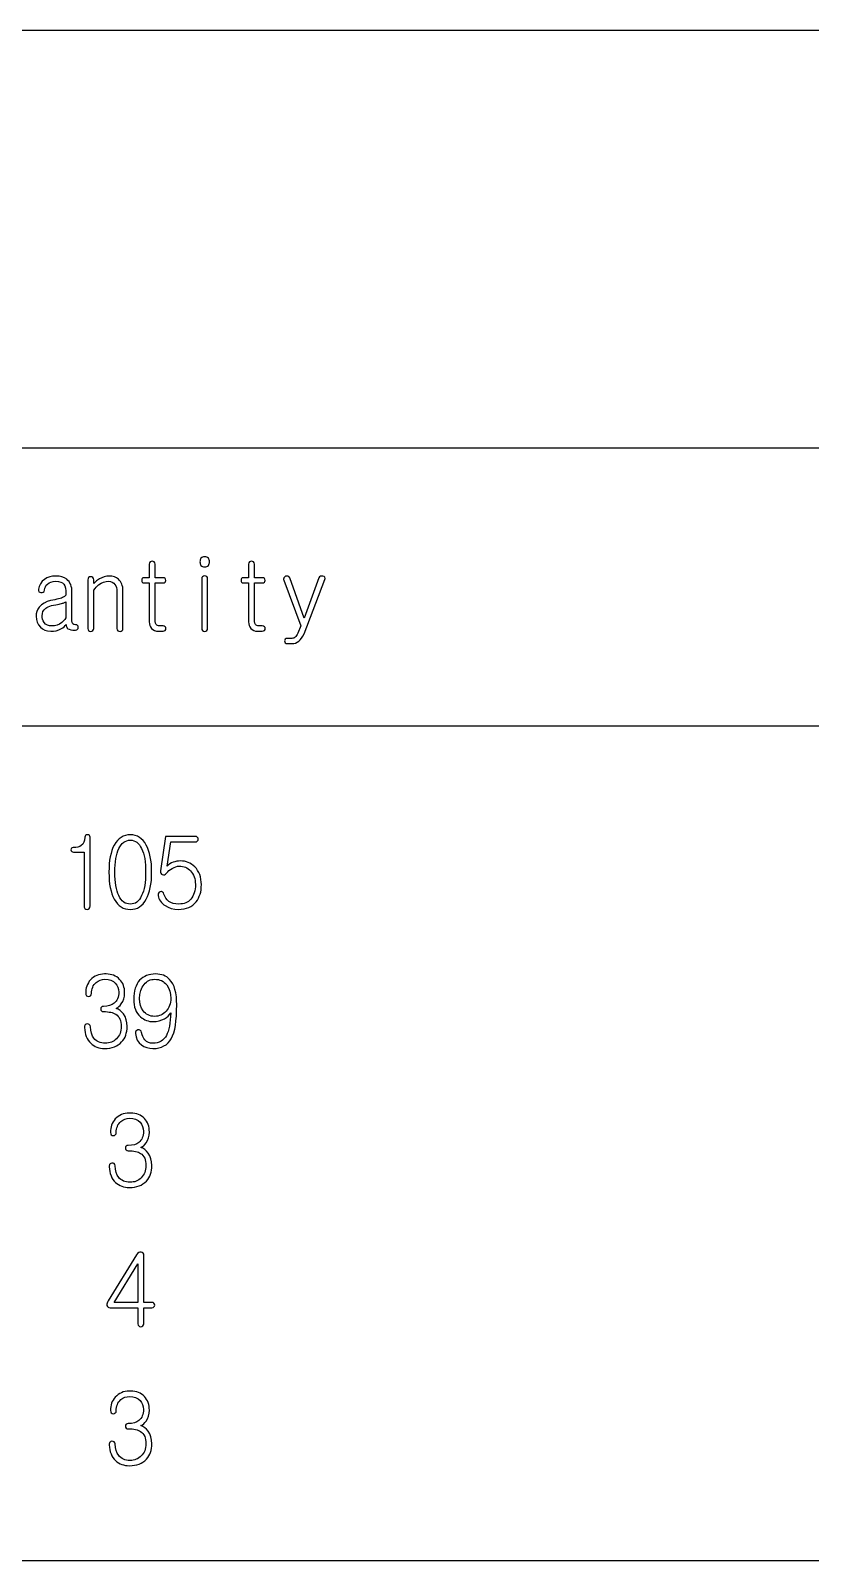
# Model space of a CAD drawing. Extents: x -5 to 108, y -42 to 54.
# Drawn here: x 79.46 to 93.7, y -41.91 to -13.97 of the extents above; entities that cross this region are included whole.
import ezdxf

# ---------------------------------------------------------------- set-up
doc = ezdxf.new("R2010")
doc.units = 0
doc.layers.add('DRILL_GDO', color=1, linetype='CONTINUOUS')

msp = doc.modelspace()

# ---------------------------------------------------------------- linework, layer by layer
at = {"layer": 'DRILL_GDO'}
for points in [[(0, -41.91), (107.95, -41.91), (107.95, -13.97), (0, -13.97), (0, -41.91)], [(0, -21.59), (107.95, -21.59)], [(81.62544, -23.71598), (81.62544, -23.96236), (81.52892, -23.96236), (81.51114, -23.9649), (81.49844, -23.97506), (81.49082, -23.9903), (81.48828, -24.01062), (81.49082, -24.03094), (81.49844, -24.04618), (81.51114, -24.05634), (81.52892, -24.05888), (81.62544, -24.05888), (81.62544, -24.77008), (81.62798, -24.8031), (81.6356, -24.83358), (81.6483, -24.86152), (81.66608, -24.88692), (81.69148, -24.90978), (81.71942, -24.92756), (81.75498, -24.93772), (81.79308, -24.94026), (81.8769, -24.94026), (81.89976, -24.93518), (81.91754, -24.92502), (81.9277, -24.90978), (81.93024, -24.892), (81.9277, -24.87422), (81.91754, -24.85898), (81.89976, -24.84628), (81.8769, -24.84374), (81.8134, -24.84374), (81.79308, -24.8412), (81.77784, -24.83612), (81.76514, -24.8285), (81.75244, -24.81834), (81.73974, -24.79294), (81.73466, -24.765), (81.73466, -24.05888), (81.87944, -24.05888), (81.89976, -24.05634), (81.915, -24.04618), (81.92516, -24.03094), (81.9277, -24.01062), (81.92516, -23.9903), (81.915, -23.97506), (81.89976, -23.9649), (81.87944, -23.96236), (81.73466, -23.96236), (81.73466, -23.71598), (81.72958, -23.69312), (81.71688, -23.67534), (81.6991, -23.66518), (81.68132, -23.66264), (81.65846, -23.66518), (81.64068, -23.67534), (81.63052, -23.69312), (81.62544, -23.71598)], [(82.63636, -23.57882), (82.61604, -23.58136), (82.59826, -23.58644), (82.58302, -23.59406), (82.57032, -23.60676), (82.5627, -23.622), (82.55508, -23.63724), (82.55254, -23.65502), (82.55, -23.6728), (82.55254, -23.69058), (82.55508, -23.70836), (82.5627, -23.7236), (82.57032, -23.7363), (82.58302, -23.749), (82.59826, -23.75662), (82.61604, -23.7617), (82.63636, -23.76424), (82.65668, -23.7617), (82.67446, -23.75662), (82.69224, -23.749), (82.70494, -23.7363), (82.7151, -23.72106), (82.72272, -23.70582), (82.72526, -23.69058), (82.7278, -23.6728), (82.72526, -23.65502), (82.72272, -23.63724), (82.7151, -23.622), (82.70494, -23.60676), (82.69224, -23.59406), (82.67446, -23.58644), (82.65668, -23.58136), (82.63636, -23.57882)], [(83.439, -23.71598), (83.439, -23.96236), (83.34248, -23.96236), (83.3247, -23.9649), (83.312, -23.97506), (83.30438, -23.9903), (83.30184, -24.01062), (83.30438, -24.03094), (83.312, -24.04618), (83.3247, -24.05634), (83.34248, -24.05888), (83.439, -24.05888), (83.439, -24.77008), (83.44154, -24.8031), (83.44916, -24.83358), (83.46186, -24.86152), (83.47964, -24.88692), (83.50504, -24.90978), (83.53298, -24.92756), (83.56854, -24.93772), (83.60664, -24.94026), (83.69046, -24.94026), (83.71332, -24.93518), (83.7311, -24.92502), (83.74126, -24.90978), (83.7438, -24.892), (83.74126, -24.87422), (83.7311, -24.85898), (83.71332, -24.84628), (83.69046, -24.84374), (83.62696, -24.84374), (83.60664, -24.8412), (83.5914, -24.83612), (83.5787, -24.8285), (83.566, -24.81834), (83.5533, -24.79294), (83.54822, -24.765), (83.54822, -24.05888), (83.693, -24.05888), (83.71332, -24.05634), (83.72856, -24.04618), (83.73872, -24.03094), (83.74126, -24.01062), (83.73872, -23.9903), (83.72856, -23.97506), (83.71332, -23.9649), (83.693, -23.96236), (83.54822, -23.96236), (83.54822, -23.71598), (83.54314, -23.69312), (83.53044, -23.67534), (83.51266, -23.66518), (83.49488, -23.66264), (83.47202, -23.66518), (83.45424, -23.67534), (83.44408, -23.69312), (83.439, -23.71598)], [(79.9211, -23.93188), (79.86014, -23.93696), (79.8068, -23.94712), (79.756, -23.96744), (79.71028, -23.99284), (79.66964, -24.0284), (79.63916, -24.07158), (79.6163, -24.11984), (79.60106, -24.17318), (79.60106, -24.19858), (79.60868, -24.2189), (79.62646, -24.22906), (79.64678, -24.23414), (79.6671, -24.2316), (79.68488, -24.22398), (79.70266, -24.21128), (79.71028, -24.19096), (79.71536, -24.1554), (79.72806, -24.12746), (79.7433, -24.09952), (79.76362, -24.0792), (79.7941, -24.05634), (79.82966, -24.0411), (79.87284, -24.03094), (79.91856, -24.0284), (79.96682, -24.03094), (80.00746, -24.0411), (80.04048, -24.05888), (80.06588, -24.08174), (80.08112, -24.11222), (80.09382, -24.1554), (80.10144, -24.20366), (80.10398, -24.26462), (80.10144, -24.27986), (80.09128, -24.2951), (80.07604, -24.3078), (80.05572, -24.3205), (80.03794, -24.32558), (80.02016, -24.3332), (79.9973, -24.34082), (79.96936, -24.34844), (79.93888, -24.35606), (79.90332, -24.36368), (79.86522, -24.3713), (79.82204, -24.38146), (79.75854, -24.39924), (79.70266, -24.42464), (79.6544, -24.45766), (79.6163, -24.50084), (79.5909, -24.53894), (79.57312, -24.57958), (79.56042, -24.62276), (79.55788, -24.66594), (79.56296, -24.72436), (79.5782, -24.77516), (79.60106, -24.82342), (79.63662, -24.86406), (79.67472, -24.89708), (79.72044, -24.92248), (79.7687, -24.93518), (79.82458, -24.94026), (79.87792, -24.93772), (79.92618, -24.9301), (79.9719, -24.91486), (80.01254, -24.89708), (80.04556, -24.87676), (80.07096, -24.85898), (80.09128, -24.83612), (80.10652, -24.8158), (80.10906, -24.84374), (80.11668, -24.8666), (80.12684, -24.88438), (80.13954, -24.89708), (80.1624, -24.9047), (80.19034, -24.91232), (80.22844, -24.9174), (80.2767, -24.9174), (80.29956, -24.91486), (80.3148, -24.9047), (80.32496, -24.88946), (80.3275, -24.86914), (80.32496, -24.84882), (80.3148, -24.83358), (80.29956, -24.82342), (80.27924, -24.82088), (80.24876, -24.8158), (80.22844, -24.8031), (80.21828, -24.78024), (80.2132, -24.74976), (80.2132, -24.2316), (80.21066, -24.19096), (80.20812, -24.1554), (80.2005, -24.11984), (80.19034, -24.08936), (80.1751, -24.06142), (80.15986, -24.03348), (80.13954, -24.01062), (80.11668, -23.9903), (80.07604, -23.9649), (80.03032, -23.94712), (79.97952, -23.93696), (79.9211, -23.93188)], [(80.50276, -24.00046), (80.50276, -24.88692), (80.50784, -24.91232), (80.518, -24.92756), (80.53578, -24.94026), (80.55864, -24.9428), (80.57642, -24.93772), (80.5942, -24.92756), (80.6069, -24.90978), (80.61198, -24.88692), (80.61198, -24.19096), (80.63484, -24.16048), (80.6577, -24.13508), (80.68056, -24.10968), (80.70088, -24.0919), (80.74406, -24.06396), (80.78724, -24.04364), (80.8355, -24.03348), (80.88376, -24.0284), (80.91932, -24.03094), (80.9498, -24.04364), (80.97774, -24.06142), (80.99806, -24.08428), (81.01584, -24.11222), (81.026, -24.1427), (81.03362, -24.17826), (81.03616, -24.2189), (81.03616, -24.892), (81.04124, -24.91486), (81.0514, -24.9301), (81.06918, -24.94026), (81.09204, -24.9428), (81.10982, -24.93772), (81.1276, -24.92756), (81.1403, -24.91232), (81.14538, -24.892), (81.14538, -24.20112), (81.14538, -24.1681), (81.1403, -24.13762), (81.13268, -24.10714), (81.12506, -24.0792), (81.11236, -24.0538), (81.09712, -24.03094), (81.07934, -24.01062), (81.06156, -23.9903), (81.026, -23.9649), (80.9879, -23.94712), (80.94472, -23.93696), (80.899, -23.93188), (80.85074, -23.93442), (80.80248, -23.94458), (80.75676, -23.96236), (80.71358, -23.98268), (80.66024, -24.02078), (80.61198, -24.06904), (80.61198, -24.00046), (80.6069, -23.9776), (80.5942, -23.95982), (80.57642, -23.94712), (80.55864, -23.94458), (80.53578, -23.94712), (80.518, -23.95982), (80.50784, -23.97506), (80.50276, -24.00046)], [(82.58302, -23.98014), (82.58302, -24.88438), (82.5881, -24.90978), (82.59826, -24.92756), (82.61604, -24.94026), (82.6389, -24.9428), (82.65668, -24.93772), (82.67446, -24.92756), (82.68716, -24.90724), (82.69224, -24.88438), (82.69224, -23.98014), (82.68716, -23.95982), (82.67446, -23.94204), (82.65668, -23.93188), (82.6389, -23.92934), (82.61604, -23.93188), (82.59826, -23.94458), (82.5881, -23.95982), (82.58302, -23.98014)], [(84.08416, -24.00554), (84.39658, -24.84374), (84.3407, -24.97328), (84.328, -24.99868), (84.31276, -25.019), (84.3026, -25.03678), (84.2899, -25.04694), (84.2772, -25.0571), (84.2645, -25.06472), (84.24672, -25.06726), (84.22894, -25.0698), (84.1502, -25.0698), (84.1248, -25.07234), (84.10956, -25.08504), (84.0994, -25.10028), (84.09686, -25.11806), (84.0994, -25.13584), (84.10956, -25.15108), (84.1248, -25.16124), (84.1502, -25.16632), (84.22894, -25.16632), (84.2645, -25.16378), (84.29752, -25.15616), (84.328, -25.14092), (84.35594, -25.12314), (84.38388, -25.09774), (84.40928, -25.06726), (84.43214, -25.02916), (84.455, -24.98852), (84.836, -23.99538), (84.83854, -23.97506), (84.83092, -23.95474), (84.81822, -23.94204), (84.7979, -23.93442), (84.77504, -23.93188), (84.75218, -23.93696), (84.7344, -23.94712), (84.7217, -23.96744), (84.45754, -24.69896), (84.19084, -23.96236), (84.17814, -23.94204), (84.15782, -23.93188), (84.1375, -23.93188), (84.11718, -23.93696), (84.09686, -23.94966), (84.08416, -23.9649), (84.08162, -23.97506), (84.07908, -23.98522), (84.07908, -23.99538), (84.08416, -24.00554)], [(80.10398, -24.66848), (80.0989, -24.69642), (80.0862, -24.72436), (80.0608, -24.7523), (80.02778, -24.78278), (79.98714, -24.80818), (79.94142, -24.8285), (79.89316, -24.8412), (79.84236, -24.84374), (79.80172, -24.83866), (79.76362, -24.8285), (79.7306, -24.80818), (79.7052, -24.7777), (79.68742, -24.74976), (79.67726, -24.72182), (79.66964, -24.69134), (79.6671, -24.65832), (79.67218, -24.61768), (79.68234, -24.57958), (79.7052, -24.5491), (79.73314, -24.52116), (79.75346, -24.50592), (79.77886, -24.49322), (79.8068, -24.48306), (79.83982, -24.4729), (79.87792, -24.46528), (79.91602, -24.45766), (79.9465, -24.45258), (79.97698, -24.44496), (79.99984, -24.43988), (80.02016, -24.4348), (80.03794, -24.42972), (80.05064, -24.42718), (80.07858, -24.41702), (80.10144, -24.40178), (80.10398, -24.40178), (80.10398, -24.66848)], [(0, -26.67), (107.95, -26.67)], [(80.2386, -28.97378), (80.43418, -28.97378), (80.43418, -29.95676), (80.43926, -29.98216), (80.44942, -30.00502), (80.4672, -30.01772), (80.49006, -30.0228), (80.50784, -30.01772), (80.52562, -30.00502), (80.53832, -29.9847), (80.5434, -29.95676), (80.5434, -28.702), (80.54086, -28.68422), (80.53324, -28.66898), (80.518, -28.66136), (80.49768, -28.65882), (80.47736, -28.66136), (80.46212, -28.67152), (80.4545, -28.68422), (80.44942, -28.702), (80.44434, -28.7528), (80.43164, -28.79344), (80.41132, -28.82646), (80.38338, -28.8544), (80.35544, -28.86964), (80.32242, -28.88234), (80.28178, -28.88996), (80.23352, -28.8925), (80.21574, -28.89504), (80.20304, -28.90266), (80.19796, -28.91536), (80.19542, -28.93314), (80.19796, -28.95092), (80.20812, -28.96362), (80.22082, -28.97124), (80.2386, -28.97378)], [(81.28, -28.65882), (81.23174, -28.66136), (81.18856, -28.67152), (81.14792, -28.68422), (81.10982, -28.70454), (81.07426, -28.73248), (81.04378, -28.76296), (81.0133, -28.80106), (80.98536, -28.84424), (80.9625, -28.8925), (80.94472, -28.9433), (80.92694, -28.99918), (80.91424, -29.0576), (80.90154, -29.12364), (80.89392, -29.18968), (80.89138, -29.26334), (80.88884, -29.33954), (80.89138, -29.41828), (80.89392, -29.4894), (80.90154, -29.55798), (80.91424, -29.62148), (80.92694, -29.68244), (80.94472, -29.73578), (80.9625, -29.78658), (80.98536, -29.83484), (81.0133, -29.87802), (81.04378, -29.91612), (81.07426, -29.9466), (81.10982, -29.97454), (81.14792, -29.99486), (81.18856, -30.00756), (81.23174, -30.01772), (81.28, -30.02026), (81.32572, -30.01772), (81.3689, -30.00756), (81.40954, -29.99486), (81.4451, -29.97454), (81.48066, -29.9466), (81.51368, -29.91612), (81.54162, -29.87802), (81.56956, -29.83484), (81.59242, -29.78658), (81.61274, -29.73578), (81.63052, -29.68244), (81.64322, -29.62148), (81.65592, -29.55798), (81.66354, -29.4894), (81.66608, -29.41828), (81.66862, -29.33954), (81.66608, -29.26334), (81.66354, -29.18968), (81.65592, -29.12364), (81.64322, -29.0576), (81.63052, -28.99918), (81.61274, -28.9433), (81.59242, -28.8925), (81.56956, -28.84424), (81.54162, -28.80106), (81.51368, -28.76296), (81.48066, -28.73248), (81.4451, -28.70454), (81.40954, -28.68422), (81.3689, -28.67152), (81.32572, -28.66136), (81.28, -28.65882)], [(81.28, -28.75534), (81.31048, -28.75788), (81.34096, -28.7655), (81.37144, -28.7782), (81.39684, -28.79344), (81.42224, -28.8163), (81.4451, -28.8417), (81.46796, -28.87472), (81.48574, -28.91028), (81.50352, -28.95092), (81.51876, -28.9941), (81.53146, -29.04236), (81.54162, -29.09316), (81.54924, -29.14904), (81.55432, -29.21), (81.5594, -29.2735), (81.5594, -29.33954), (81.5594, -29.40812), (81.55432, -29.47162), (81.54924, -29.53004), (81.54162, -29.58592), (81.53146, -29.63672), (81.51876, -29.68498), (81.50352, -29.7307), (81.48574, -29.7688), (81.46796, -29.8069), (81.4451, -29.83738), (81.42224, -29.86278), (81.39938, -29.88564), (81.37144, -29.90342), (81.3435, -29.91358), (81.31048, -29.9212), (81.28, -29.92374), (81.24444, -29.9212), (81.21396, -29.91358), (81.18602, -29.90342), (81.15808, -29.88564), (81.13268, -29.86278), (81.10982, -29.83738), (81.0895, -29.8069), (81.06918, -29.7688), (81.0514, -29.7307), (81.0387, -29.68498), (81.026, -29.63672), (81.01584, -29.58592), (81.00822, -29.53004), (81.00314, -29.47162), (80.99806, -29.40812), (80.99806, -29.33954), (80.99806, -29.2735), (81.00314, -29.21), (81.00822, -29.14904), (81.01584, -29.09316), (81.026, -29.04236), (81.0387, -28.9941), (81.0514, -28.95092), (81.06918, -28.91028), (81.0895, -28.87472), (81.10982, -28.8417), (81.13268, -28.8163), (81.15808, -28.79344), (81.18602, -28.7782), (81.21396, -28.7655), (81.24698, -28.75788), (81.28, -28.75534)], [(82.4611, -28.6893), (81.92516, -28.6893), (81.83372, -29.31668), (81.83118, -29.33954), (81.83626, -29.35986), (81.84642, -29.3751), (81.8642, -29.38526), (81.88452, -29.39034), (81.90484, -29.3878), (81.92516, -29.3751), (81.94294, -29.35732), (81.96326, -29.33446), (81.98612, -29.3116), (82.01406, -29.29128), (82.04454, -29.27096), (82.07756, -29.25318), (82.11058, -29.24048), (82.14106, -29.23286), (82.169, -29.23032), (82.20202, -29.23286), (82.22996, -29.2354), (82.26044, -29.24302), (82.28584, -29.25064), (82.31124, -29.26334), (82.33664, -29.27858), (82.3595, -29.29636), (82.37982, -29.31668), (82.40014, -29.33954), (82.41792, -29.36494), (82.43316, -29.39288), (82.44586, -29.42336), (82.45602, -29.45384), (82.46364, -29.4894), (82.46618, -29.52496), (82.46872, -29.56306), (82.46872, -29.60624), (82.46364, -29.64688), (82.45856, -29.68244), (82.4484, -29.718), (82.4357, -29.75102), (82.423, -29.77896), (82.40522, -29.8069), (82.38744, -29.8323), (82.36712, -29.85262), (82.34426, -29.87294), (82.31886, -29.88818), (82.29346, -29.90088), (82.26552, -29.91104), (82.2325, -29.91866), (82.20202, -29.9212), (82.16646, -29.92374), (82.11312, -29.9212), (82.06486, -29.91104), (82.02168, -29.8958), (81.98358, -29.87294), (81.9531, -29.84754), (81.9277, -29.81706), (81.90738, -29.7815), (81.89468, -29.74086), (81.88452, -29.718), (81.86674, -29.70276), (81.84642, -29.69514), (81.8261, -29.69768), (81.80578, -29.7053), (81.79308, -29.72308), (81.78546, -29.7434), (81.78546, -29.7688), (81.79308, -29.79674), (81.8007, -29.82214), (81.8134, -29.84754), (81.82864, -29.8704), (81.84642, -29.89326), (81.86674, -29.91358), (81.8896, -29.9339), (81.915, -29.95168), (81.96834, -29.98216), (82.02676, -30.00248), (82.09026, -30.01518), (82.15884, -30.02026), (82.20964, -30.01772), (82.26044, -30.01264), (82.30362, -29.99994), (82.3468, -29.9847), (82.3849, -29.96692), (82.42046, -29.94152), (82.45348, -29.91358), (82.48396, -29.8831), (82.50428, -29.85008), (82.5246, -29.81706), (82.53984, -29.7815), (82.55508, -29.7434), (82.56524, -29.70276), (82.57286, -29.66212), (82.5754, -29.6164), (82.57794, -29.56814), (82.5754, -29.51988), (82.57032, -29.47162), (82.56016, -29.4259), (82.54746, -29.38526), (82.53222, -29.34462), (82.50936, -29.30906), (82.4865, -29.2735), (82.45856, -29.24302), (82.43062, -29.21762), (82.40014, -29.19476), (82.36966, -29.17698), (82.33918, -29.16174), (82.30616, -29.14904), (82.2706, -29.14142), (82.23504, -29.13634), (82.19694, -29.1338), (82.16138, -29.13634), (82.12836, -29.14142), (82.09534, -29.14904), (82.06232, -29.1592), (82.03184, -29.1719), (82.0039, -29.18968), (81.97596, -29.20746), (81.95056, -29.23032), (82.0166, -28.78582), (82.4611, -28.78582), (82.4865, -28.78328), (82.50428, -28.77058), (82.51698, -28.75534), (82.51952, -28.73756), (82.51698, -28.71978), (82.50428, -28.70454), (82.4865, -28.69184), (82.4611, -28.6893)], [(80.8355, -31.19882), (80.8101, -31.19882), (80.772, -31.20136), (80.7339, -31.20644), (80.69834, -31.21406), (80.66532, -31.22676), (80.63484, -31.242), (80.6069, -31.25978), (80.57896, -31.28264), (80.55356, -31.30804), (80.5307, -31.33344), (80.51292, -31.36138), (80.49768, -31.38932), (80.48498, -31.4198), (80.47482, -31.45028), (80.46974, -31.4833), (80.46466, -31.51632), (80.46466, -31.55188), (80.46974, -31.57728), (80.4799, -31.5976), (80.49768, -31.60776), (80.518, -31.6103), (80.53832, -31.60776), (80.55356, -31.5976), (80.56626, -31.57982), (80.57134, -31.55696), (80.57134, -31.52648), (80.57642, -31.496), (80.5815, -31.46806), (80.59166, -31.44266), (80.60182, -31.41726), (80.61706, -31.3944), (80.63484, -31.37408), (80.65516, -31.35376), (80.69072, -31.32836), (80.72882, -31.31058), (80.76946, -31.30042), (80.81518, -31.29534), (80.8736, -31.30042), (80.9244, -31.31312), (80.97012, -31.33852), (81.00568, -31.369), (81.03362, -31.40456), (81.0514, -31.44266), (81.0641, -31.48584), (81.06664, -31.53156), (81.06664, -31.56458), (81.06156, -31.59506), (81.05648, -31.62554), (81.04632, -31.65094), (81.03616, -31.67634), (81.02092, -31.69666), (81.00314, -31.71698), (80.98536, -31.73476), (80.94726, -31.76016), (80.90154, -31.77794), (80.8482, -31.7881), (80.78978, -31.79064), (80.76692, -31.79318), (80.75168, -31.80334), (80.74152, -31.81858), (80.73898, -31.8389), (80.74152, -31.85922), (80.75168, -31.87446), (80.76692, -31.88462), (80.78978, -31.88716), (80.82534, -31.88716), (80.8609, -31.8897), (80.89392, -31.89478), (80.9244, -31.89986), (80.9498, -31.90494), (80.9752, -31.9151), (80.99806, -31.92526), (81.01584, -31.93542), (81.0387, -31.9532), (81.05902, -31.97352), (81.07426, -31.99638), (81.0895, -32.02432), (81.09966, -32.05226), (81.10728, -32.08528), (81.10982, -32.12084), (81.11236, -32.15894), (81.11236, -32.19196), (81.10728, -32.22498), (81.09966, -32.25546), (81.09204, -32.28594), (81.07934, -32.31134), (81.0641, -32.33674), (81.04632, -32.3596), (81.02854, -32.38246), (81.00568, -32.40024), (80.98536, -32.41802), (80.95996, -32.43326), (80.9371, -32.44342), (80.90916, -32.45358), (80.88122, -32.45866), (80.85328, -32.46374), (80.8228, -32.46374), (80.78724, -32.46374), (80.75676, -32.45866), (80.72882, -32.45104), (80.70088, -32.44088), (80.67548, -32.42818), (80.65262, -32.41294), (80.6323, -32.39516), (80.61452, -32.37484), (80.58658, -32.3342), (80.5688, -32.2834), (80.5561, -32.22752), (80.55102, -32.16402), (80.54594, -32.14116), (80.5307, -32.12338), (80.51292, -32.11576), (80.4926, -32.11322), (80.47228, -32.1183), (80.45704, -32.12846), (80.44942, -32.13862), (80.44434, -32.15132), (80.4418, -32.16402), (80.4418, -32.17926), (80.44688, -32.22498), (80.45196, -32.26562), (80.46212, -32.30626), (80.47482, -32.34436), (80.4926, -32.37992), (80.51038, -32.4104), (80.53324, -32.44088), (80.55864, -32.46628), (80.58404, -32.48914), (80.61198, -32.50692), (80.63992, -32.5247), (80.6704, -32.5374), (80.70342, -32.54756), (80.73644, -32.55518), (80.772, -32.55772), (80.80756, -32.56026), (80.85836, -32.55772), (80.90408, -32.55264), (80.94726, -32.54248), (80.9879, -32.52978), (81.026, -32.51454), (81.05902, -32.49422), (81.09204, -32.46882), (81.11998, -32.44088), (81.14538, -32.41294), (81.1657, -32.38246), (81.18348, -32.35198), (81.19618, -32.31642), (81.20634, -32.28086), (81.2165, -32.24276), (81.21904, -32.20212), (81.22158, -32.15894), (81.2165, -32.0929), (81.2038, -32.03448), (81.18348, -31.9786), (81.15554, -31.93034), (81.12506, -31.89478), (81.09458, -31.86684), (81.05902, -31.84398), (81.02092, -31.82874), (81.04886, -31.8135), (81.07172, -31.79572), (81.09458, -31.77286), (81.1149, -31.74492), (81.14284, -31.70174), (81.16062, -31.65348), (81.17332, -31.60268), (81.17586, -31.5468), (81.17332, -31.5087), (81.17078, -31.47314), (81.16316, -31.44012), (81.153, -31.4071), (81.1403, -31.37662), (81.12506, -31.34868), (81.10728, -31.32328), (81.08442, -31.29788), (81.06156, -31.27502), (81.03362, -31.2547), (81.00568, -31.23692), (80.9752, -31.22422), (80.94472, -31.21406), (80.90916, -31.20644), (80.8736, -31.20136), (80.8355, -31.19882)], [(81.69148, -32.56026), (81.7499, -32.55772), (81.8007, -32.5501), (81.84896, -32.53486), (81.89468, -32.51454), (81.93532, -32.49168), (81.97088, -32.45866), (82.00136, -32.4231), (82.02676, -32.38246), (82.05216, -32.33166), (82.07248, -32.27578), (82.09026, -32.20974), (82.10296, -32.13862), (82.11312, -32.05734), (82.12328, -31.96844), (82.12582, -31.86938), (82.12836, -31.76524), (82.12582, -31.6865), (82.12074, -31.61538), (82.11058, -31.5468), (82.09534, -31.48584), (82.07756, -31.42996), (82.0547, -31.3817), (82.02676, -31.33598), (81.99628, -31.29788), (81.97088, -31.27502), (81.94548, -31.2547), (81.915, -31.23692), (81.88452, -31.22422), (81.85404, -31.21406), (81.81848, -31.20644), (81.78292, -31.20136), (81.74482, -31.19882), (81.6991, -31.20136), (81.65592, -31.20644), (81.61528, -31.21406), (81.57718, -31.22676), (81.54162, -31.24454), (81.5086, -31.26486), (81.47812, -31.28772), (81.45018, -31.31312), (81.42478, -31.34614), (81.40192, -31.3817), (81.38414, -31.4198), (81.3689, -31.46044), (81.3562, -31.50616), (81.34858, -31.55442), (81.3435, -31.60522), (81.34096, -31.65856), (81.3435, -31.7119), (81.34858, -31.76016), (81.35874, -31.80588), (81.37144, -31.84652), (81.38922, -31.88716), (81.41208, -31.92272), (81.43748, -31.9532), (81.46796, -31.98368), (81.49336, -32.004), (81.51876, -32.02178), (81.5467, -32.03702), (81.57464, -32.04972), (81.60258, -32.05734), (81.63306, -32.06496), (81.66354, -32.07004), (81.69656, -32.07004), (81.75244, -32.0675), (81.80578, -32.05734), (81.85658, -32.03956), (81.9023, -32.0167), (81.93786, -31.99384), (81.96834, -31.96844), (81.99628, -31.9405), (82.01914, -31.90748), (82.01406, -31.97606), (82.00898, -32.03956), (82.00136, -32.09798), (81.99374, -32.15386), (81.98104, -32.20212), (81.97088, -32.24784), (81.95564, -32.28594), (81.9404, -32.3215), (81.92008, -32.35452), (81.89468, -32.38246), (81.86928, -32.40786), (81.84134, -32.42818), (81.80832, -32.44342), (81.77276, -32.45612), (81.73466, -32.4612), (81.69402, -32.46374), (81.65084, -32.4612), (81.61274, -32.4485), (81.57718, -32.43072), (81.5467, -32.40278), (81.52384, -32.37738), (81.50606, -32.34436), (81.49336, -32.3088), (81.4832, -32.26816), (81.47558, -32.2453), (81.46288, -32.23006), (81.44256, -32.22244), (81.4197, -32.22244), (81.39684, -32.23006), (81.37906, -32.24276), (81.37144, -32.26308), (81.37144, -32.28594), (81.38414, -32.34944), (81.407, -32.40786), (81.44002, -32.45612), (81.4832, -32.49676), (81.52892, -32.5247), (81.57972, -32.54502), (81.63306, -32.55518), (81.69148, -32.56026)], [(82.01914, -31.64586), (82.0166, -31.67888), (82.01406, -31.7119), (82.00644, -31.74492), (81.99628, -31.77286), (81.98612, -31.80334), (81.97088, -31.82874), (81.9531, -31.85668), (81.93278, -31.87954), (81.90992, -31.9024), (81.88706, -31.92018), (81.86166, -31.93796), (81.83626, -31.95066), (81.81086, -31.96082), (81.78292, -31.96844), (81.75498, -31.97098), (81.7245, -31.97352), (81.69148, -31.97098), (81.65846, -31.96844), (81.63052, -31.96082), (81.60258, -31.94812), (81.57718, -31.93542), (81.55432, -31.91764), (81.534, -31.89732), (81.51368, -31.87446), (81.48574, -31.8262), (81.46542, -31.77286), (81.45526, -31.71444), (81.45018, -31.64586), (81.45526, -31.5722), (81.4705, -31.50362), (81.4959, -31.44266), (81.53146, -31.38932), (81.54924, -31.36646), (81.5721, -31.34868), (81.59496, -31.33344), (81.61782, -31.3182), (81.64322, -31.30804), (81.67116, -31.30042), (81.6991, -31.29788), (81.72704, -31.29534), (81.76006, -31.29788), (81.79308, -31.30296), (81.82102, -31.31058), (81.8515, -31.32074), (81.8769, -31.33598), (81.89976, -31.35376), (81.92262, -31.37662), (81.94548, -31.39948), (81.97596, -31.45282), (82.00136, -31.51124), (82.01406, -31.57474), (82.01914, -31.64586)], [(81.28762, -33.73882), (81.26222, -33.73882), (81.22412, -33.74136), (81.18602, -33.74644), (81.15046, -33.75406), (81.11744, -33.76676), (81.08696, -33.782), (81.05902, -33.79978), (81.03108, -33.82264), (81.00568, -33.84804), (80.98282, -33.87344), (80.96504, -33.90138), (80.9498, -33.92932), (80.9371, -33.9598), (80.92694, -33.99028), (80.92186, -34.0233), (80.91678, -34.05632), (80.91678, -34.09188), (80.92186, -34.11728), (80.93202, -34.1376), (80.9498, -34.14776), (80.97012, -34.1503), (80.99044, -34.14776), (81.00568, -34.1376), (81.01838, -34.11982), (81.02346, -34.09696), (81.02346, -34.06648), (81.02854, -34.036), (81.03362, -34.00806), (81.04378, -33.98266), (81.05394, -33.95726), (81.06918, -33.9344), (81.08696, -33.91408), (81.10728, -33.89376), (81.14284, -33.86836), (81.18094, -33.85058), (81.22158, -33.84042), (81.2673, -33.83534), (81.32572, -33.84042), (81.37652, -33.85312), (81.42224, -33.87852), (81.4578, -33.909), (81.48574, -33.94456), (81.50352, -33.98266), (81.51622, -34.02584), (81.51876, -34.07156), (81.51876, -34.10458), (81.51368, -34.13506), (81.5086, -34.16554), (81.49844, -34.19094), (81.48828, -34.21634), (81.47304, -34.23666), (81.45526, -34.25698), (81.43748, -34.27476), (81.39938, -34.30016), (81.35366, -34.31794), (81.30032, -34.3281), (81.2419, -34.33064), (81.21904, -34.33318), (81.2038, -34.34334), (81.19364, -34.35858), (81.1911, -34.3789), (81.19364, -34.39922), (81.2038, -34.41446), (81.21904, -34.42462), (81.2419, -34.42716), (81.27746, -34.42716), (81.31302, -34.4297), (81.34604, -34.43478), (81.37652, -34.43986), (81.40192, -34.44494), (81.42732, -34.4551), (81.45018, -34.46526), (81.46796, -34.47542), (81.49082, -34.4932), (81.51114, -34.51352), (81.52638, -34.53638), (81.54162, -34.56432), (81.55178, -34.59226), (81.5594, -34.62528), (81.56194, -34.66084), (81.56448, -34.69894), (81.56448, -34.73196), (81.5594, -34.76498), (81.55178, -34.79546), (81.54416, -34.82594), (81.53146, -34.85134), (81.51622, -34.87674), (81.49844, -34.8996), (81.48066, -34.92246), (81.4578, -34.94024), (81.43748, -34.95802), (81.41208, -34.97326), (81.38922, -34.98342), (81.36128, -34.99358), (81.33334, -34.99866), (81.3054, -35.00374), (81.27492, -35.00374), (81.23936, -35.00374), (81.20888, -34.99866), (81.18094, -34.99104), (81.153, -34.98088), (81.1276, -34.96818), (81.10474, -34.95294), (81.08442, -34.93516), (81.06664, -34.91484), (81.0387, -34.8742), (81.02092, -34.8234), (81.00822, -34.76752), (81.00314, -34.70402), (80.99806, -34.68116), (80.98282, -34.66338), (80.96504, -34.65576), (80.94472, -34.65322), (80.9244, -34.6583), (80.90916, -34.66846), (80.90154, -34.67862), (80.89646, -34.69132), (80.89392, -34.70402), (80.89392, -34.71926), (80.899, -34.76498), (80.90408, -34.80562), (80.91424, -34.84626), (80.92694, -34.88436), (80.94472, -34.91992), (80.9625, -34.9504), (80.98536, -34.98088), (81.01076, -35.00628), (81.03616, -35.02914), (81.0641, -35.04692), (81.09204, -35.0647), (81.12252, -35.0774), (81.15554, -35.08756), (81.18856, -35.09518), (81.22412, -35.09772), (81.25968, -35.10026), (81.31048, -35.09772), (81.3562, -35.09264), (81.39938, -35.08248), (81.44002, -35.06978), (81.47812, -35.05454), (81.51114, -35.03422), (81.54416, -35.00882), (81.5721, -34.98088), (81.5975, -34.95294), (81.61782, -34.92246), (81.6356, -34.89198), (81.6483, -34.85642), (81.65846, -34.82086), (81.66862, -34.78276), (81.67116, -34.74212), (81.6737, -34.69894), (81.66862, -34.6329), (81.65592, -34.57448), (81.6356, -34.5186), (81.60766, -34.47034), (81.57718, -34.43478), (81.5467, -34.40684), (81.51114, -34.38398), (81.47304, -34.36874), (81.50098, -34.3535), (81.52384, -34.33572), (81.5467, -34.31286), (81.56702, -34.28492), (81.59496, -34.24174), (81.61274, -34.19348), (81.62544, -34.14268), (81.62798, -34.0868), (81.62544, -34.0487), (81.6229, -34.01314), (81.61528, -33.98012), (81.60512, -33.9471), (81.59242, -33.91662), (81.57718, -33.88868), (81.5594, -33.86328), (81.53654, -33.83788), (81.51368, -33.81502), (81.48574, -33.7947), (81.4578, -33.77692), (81.42732, -33.76422), (81.39684, -33.75406), (81.36128, -33.74644), (81.32572, -33.74136), (81.28762, -33.73882)], [(81.3943, -36.32708), (80.8736, -37.16782), (80.8609, -37.19068), (80.85582, -37.211), (80.85328, -37.23132), (80.85328, -37.25164), (80.8609, -37.27196), (80.8736, -37.28466), (80.88884, -37.29228), (80.9117, -37.29482), (81.41716, -37.29482), (81.41716, -37.58692), (81.42224, -37.61232), (81.4324, -37.62756), (81.45018, -37.64026), (81.47304, -37.6428), (81.49082, -37.64026), (81.5086, -37.62756), (81.5213, -37.60978), (81.52638, -37.58692), (81.52638, -37.29482), (81.67116, -37.29482), (81.69402, -37.29228), (81.7118, -37.27958), (81.72196, -37.26434), (81.7245, -37.24656), (81.72196, -37.22878), (81.7118, -37.21354), (81.69656, -37.20084), (81.67624, -37.1983), (81.52638, -37.1983), (81.52638, -36.33978), (81.52384, -36.31438), (81.51368, -36.2966), (81.49844, -36.2839), (81.47812, -36.27882), (81.45272, -36.28136), (81.4324, -36.28898), (81.41208, -36.30422), (81.3943, -36.32708)], [(81.41716, -36.49218), (81.41716, -37.1983), (80.98282, -37.1983), (81.41716, -36.49218)], [(81.28762, -38.81882), (81.26222, -38.81882), (81.22412, -38.82136), (81.18602, -38.82644), (81.15046, -38.83406), (81.11744, -38.84676), (81.08696, -38.862), (81.05902, -38.87978), (81.03108, -38.90264), (81.00568, -38.92804), (80.98282, -38.95344), (80.96504, -38.98138), (80.9498, -39.00932), (80.9371, -39.0398), (80.92694, -39.07028), (80.92186, -39.1033), (80.91678, -39.13632), (80.91678, -39.17188), (80.92186, -39.19728), (80.93202, -39.2176), (80.9498, -39.22776), (80.97012, -39.2303), (80.99044, -39.22776), (81.00568, -39.2176), (81.01838, -39.19982), (81.02346, -39.17696), (81.02346, -39.14648), (81.02854, -39.116), (81.03362, -39.08806), (81.04378, -39.06266), (81.05394, -39.03726), (81.06918, -39.0144), (81.08696, -38.99408), (81.10728, -38.97376), (81.14284, -38.94836), (81.18094, -38.93058), (81.22158, -38.92042), (81.2673, -38.91534), (81.32572, -38.92042), (81.37652, -38.93312), (81.42224, -38.95852), (81.4578, -38.989), (81.48574, -39.02456), (81.50352, -39.06266), (81.51622, -39.10584), (81.51876, -39.15156), (81.51876, -39.18458), (81.51368, -39.21506), (81.5086, -39.24554), (81.49844, -39.27094), (81.48828, -39.29634), (81.47304, -39.31666), (81.45526, -39.33698), (81.43748, -39.35476), (81.39938, -39.38016), (81.35366, -39.39794), (81.30032, -39.4081), (81.2419, -39.41064), (81.21904, -39.41318), (81.2038, -39.42334), (81.19364, -39.43858), (81.1911, -39.4589), (81.19364, -39.47922), (81.2038, -39.49446), (81.21904, -39.50462), (81.2419, -39.50716), (81.27746, -39.50716), (81.31302, -39.5097), (81.34604, -39.51478), (81.37652, -39.51986), (81.40192, -39.52494), (81.42732, -39.5351), (81.45018, -39.54526), (81.46796, -39.55542), (81.49082, -39.5732), (81.51114, -39.59352), (81.52638, -39.61638), (81.54162, -39.64432), (81.55178, -39.67226), (81.5594, -39.70528), (81.56194, -39.74084), (81.56448, -39.77894), (81.56448, -39.81196), (81.5594, -39.84498), (81.55178, -39.87546), (81.54416, -39.90594), (81.53146, -39.93134), (81.51622, -39.95674), (81.49844, -39.9796), (81.48066, -40.00246), (81.4578, -40.02024), (81.43748, -40.03802), (81.41208, -40.05326), (81.38922, -40.06342), (81.36128, -40.07358), (81.33334, -40.07866), (81.3054, -40.08374), (81.27492, -40.08374), (81.23936, -40.08374), (81.20888, -40.07866), (81.18094, -40.07104), (81.153, -40.06088), (81.1276, -40.04818), (81.10474, -40.03294), (81.08442, -40.01516), (81.06664, -39.99484), (81.0387, -39.9542), (81.02092, -39.9034), (81.00822, -39.84752), (81.00314, -39.78402), (80.99806, -39.76116), (80.98282, -39.74338), (80.96504, -39.73576), (80.94472, -39.73322), (80.9244, -39.7383), (80.90916, -39.74846), (80.90154, -39.75862), (80.89646, -39.77132), (80.89392, -39.78402), (80.89392, -39.79926), (80.899, -39.84498), (80.90408, -39.88562), (80.91424, -39.92626), (80.92694, -39.96436), (80.94472, -39.99992), (80.9625, -40.0304), (80.98536, -40.06088), (81.01076, -40.08628), (81.03616, -40.10914), (81.0641, -40.12692), (81.09204, -40.1447), (81.12252, -40.1574), (81.15554, -40.16756), (81.18856, -40.17518), (81.22412, -40.17772), (81.25968, -40.18026), (81.31048, -40.17772), (81.3562, -40.17264), (81.39938, -40.16248), (81.44002, -40.14978), (81.47812, -40.13454), (81.51114, -40.11422), (81.54416, -40.08882), (81.5721, -40.06088), (81.5975, -40.03294), (81.61782, -40.00246), (81.6356, -39.97198), (81.6483, -39.93642), (81.65846, -39.90086), (81.66862, -39.86276), (81.67116, -39.82212), (81.6737, -39.77894), (81.66862, -39.7129), (81.65592, -39.65448), (81.6356, -39.5986), (81.60766, -39.55034), (81.57718, -39.51478), (81.5467, -39.48684), (81.51114, -39.46398), (81.47304, -39.44874), (81.50098, -39.4335), (81.52384, -39.41572), (81.5467, -39.39286), (81.56702, -39.36492), (81.59496, -39.32174), (81.61274, -39.27348), (81.62544, -39.22268), (81.62798, -39.1668), (81.62544, -39.1287), (81.6229, -39.09314), (81.61528, -39.06012), (81.60512, -39.0271), (81.59242, -38.99662), (81.57718, -38.96868), (81.5594, -38.94328), (81.53654, -38.91788), (81.51368, -38.89502), (81.48574, -38.8747), (81.4578, -38.85692), (81.42732, -38.84422), (81.39684, -38.83406), (81.36128, -38.82644), (81.32572, -38.82136), (81.28762, -38.81882)]]:
    msp.add_lwpolyline(points, dxfattribs=at)

doc.saveas('drawing.dxf')
